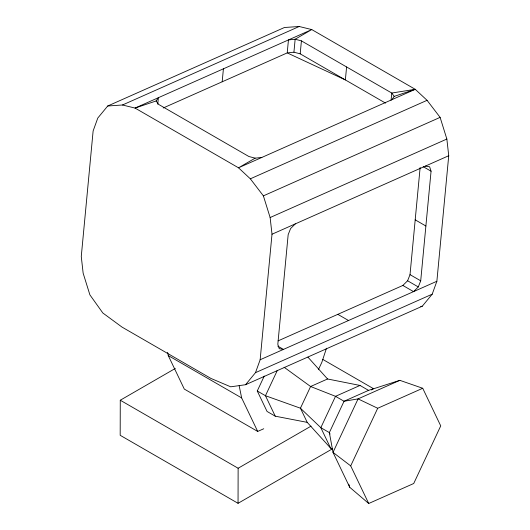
<?xml version="1.0" encoding="UTF-8"?>
<svg xmlns="http://www.w3.org/2000/svg" width="530" height="530" viewBox="0 0 530 530"><rect width="100%" height="100%" fill="white"/><g stroke="black" fill="none" stroke-linecap="round" stroke-linejoin="round"><path stroke-width="0.79" d="M175.337 368.43L120.27 400.229L120.184 435.296L238.049 503.315L332.449 448.804M238.049 503.315L238.129 468.248L311.077 426.127M157.761 104.191L158.377 97.705L156.111 100.978L135.044 108.067L122.476 104.993L107.722 105.993L97.792 118.038L93.128 130.956L81.269 256.487L83.144 273.175L89.888 294.846L102.833 312.991L122.019 327.096L210.966 378.447L230.696 386.814L245.549 384.72L422.277 306.221L432.208 294.176L436.872 281.264L448.731 155.734L446.856 139.046L440.112 117.368L427.067 100.322L415.242 89.312L311.772 29.574L299.198 26.5L284.451 27.5L107.722 105.993M222.183 81.792L223.408 68.82L311.772 29.574L295.15 39.227L288.446 39.935L287.22 52.901L163.2 107.994M245.549 384.72L255.48 372.669L260.151 359.757L272.003 234.227L270.134 217.538L263.383 195.861L250.339 178.815L238.513 167.805L135.044 108.067L223.408 68.82M346.593 66.959L345.368 79.924L287.22 52.901L293.925 52.192L295.15 39.227L301.418 40.876L391.763 93.035L394.181 96.4L391.915 99.673M385.522 103.105L300.192 53.841L301.418 40.876M391.074 100.329L391.763 93.035L415.242 89.312L238.513 167.805L255.142 158.159L261.84 157.443M278.078 340.876L402.86 285.451L407.596 280.774L410.021 274.646L420.138 167.487M402.86 285.451L413.546 291.626L418.283 286.942L420.707 280.82L431.062 171.203L429.631 166.791L425.404 166.095M326.467 348.243L321.862 362.281L318.378 369.728M332.76 449.374L330.627 448.148L307.221 422.364L275.255 416.183L267.06 411.452L257.262 390.988L264.258 376.061M277.356 370.337L265.457 395.718L275.255 416.183M368.714 503.5L350.701 465.883L377.704 408.266L422.721 388.271L440.735 425.888L413.725 483.506L368.714 503.5L349.72 487.269L333.006 452.362L329.355 432.599L344.05 401.25L368.542 390.371L399.845 380.335L422.721 388.271M295.329 223.865L290.592 228.549L288.168 234.671L277.819 344.281L279.244 348.694L283.477 349.396L277.773 346.11M371.351 389.967L373.471 388.669L322.704 359.367M122.476 104.993L299.198 26.5M250.339 178.815L427.067 100.322M263.383 195.861L440.112 117.368M270.134 217.538L446.856 139.046M272.003 234.227L448.731 155.734M260.151 359.757L436.872 281.264M255.48 372.669L432.208 294.176M368.542 390.371L360.009 385.442L327.553 378.983L310.606 386.509L300.437 408.206L307.221 422.364M360.009 385.442L335.517 396.327L320.829 427.677L330.627 448.148M167.593 352.324L168.255 355.564L184.301 389.08L257.693 431.44L263.748 428.75M399.845 380.335L358.068 398.891L344.05 401.25L335.517 396.327L310.606 386.509L284.126 367.257M394.181 96.4L415.242 89.312M420.714 306.439L422.277 306.221M293.925 52.192L300.192 53.841M255.142 158.159L248.868 156.502L158.523 104.344L156.111 100.978M377.704 408.266L358.068 398.891L333.006 452.362L350.701 465.883M423.225 166.678L431.062 171.203M415.195 219.837L425.888 226.012M410.021 274.646L420.707 280.82M407.596 280.774L418.283 286.942M337.822 314.343L348.508 320.511M257.262 390.988L265.457 395.718L300.437 408.206L320.829 427.677L329.355 432.599L330.058 434.063M168.255 355.564L241.647 397.924L257.693 431.44M120.27 400.229L238.129 468.248M307.917 357.127L327.553 378.983M348.76 484.162L349.72 487.269M239.169 385.767L241.647 397.924"/></g></svg>
